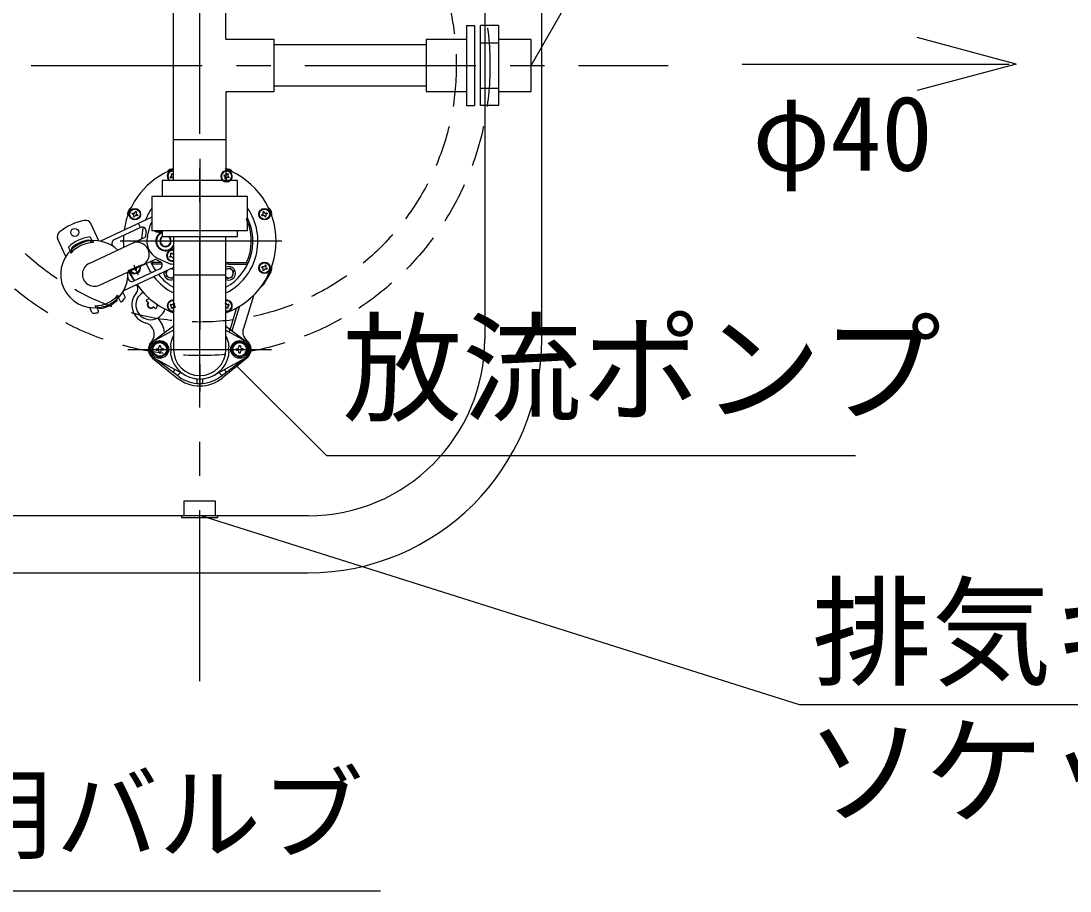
# Model space of a CAD drawing. Units: millimetres, scale not verified. Extents: x -8910 to 8910, y -6308 to 6308.
# Drawn here: x -3201 to -2281, y 74 to 838 of the extents above; entities that cross this region are included whole.
import ezdxf
from ezdxf.enums import TextEntityAlignment as Align

# ---------------------------------------------------------------- set-up
doc = ezdxf.new("R2010")
doc.units = ezdxf.units.MM
doc.header["$LTSCALE"] = 30
doc.linetypes.add('CHAIN1', pattern=[8, 5, -1, 1, -1])
doc.linetypes.add('DASHED1', pattern=[1.8, 1.2, -0.6])
for name, color, linetype, lineweight in [('0-1_空気管', 3, 'Continuous', 25), ('0-3_1-1ﾚｲﾔ', 3, 'Continuous', 25), ('0-5_躯体', 3, 'Continuous', 25), ('0-7_文字', 4, 'Continuous', 25)]:
    doc.layers.add(name, color=color, linetype=linetype, lineweight=lineweight)
doc.styles.add('ＭＳ ゴシック', font='')
doc.styles.get('ＭＳ ゴシック').set_extended_font_data('MS Gothic')

msp = doc.modelspace()

# ---------------------------------------------------------------- linework, layer by layer
at = {"layer": '0-1_空気管', "linetype": 'CHAIN1'}
for p, q in [((-3044.21, 258.44), (-3044.21, 1338.44)), ((-3431.98, 798.44), (-2633.46, 798.44))]:
    msp.add_line(p, q, dxfattribs=at)
at = {"layer": '0-1_空気管'}
for p, q in [((-2753.64, 798.44), (-2565.36, 1126.79)), ((-2794.21, 1038.44), (-2794.21, 558.44)), ((-2744.21, 558.44), (-2744.21, 1038.44)), ((-3067.21, 697.44), (-3067.21, 899.44)), ((-3021.21, 821.44), (-3021.21, 899.44)), ((-2810.15, 833.44), (-2803.15, 833.44)), ((-2803.15, 833.44), (-2803.15, 763.44)), ((-2798.13, 763.44), (-2798.13, 833.44)), ((-2782.15, 833.44), (-2798.13, 833.44)), ((-3021.21, 821.44), (-2979.21, 821.44)), ((-2845.64, 816.44), (-2979.21, 816.44)), ((-2798.13, 818.44), (-2782.15, 818.44)), ((-3021.21, 775.44), (-3021.21, 697.44)), ((-2845.64, 780.44), (-2979.21, 780.44)), ((-2798.13, 778.44), (-2782.15, 778.44)), ((-3067.21, 733.44), (-3021.21, 733.44)), ((-2933.04, 456.3), (-2469.04, 456.3)), ((-2949.21, 403.44), (-3423.21, 403.44)), ((-3423.21, 353.44), (-2949.21, 353.44)), ((-2885.73, 74.32), (-3455.44, 74.32))]:
    msp.add_line(p, q, dxfattribs=at)
at = {"layer": '0-1_空気管', "color": 4}
for p, q in [((-2328.13, 799.76), (-2415.07, 823.06)), ((-2568.41, 799.76), (-2334.37, 799.76)), ((-2328.13, 799.76), (-2415.07, 776.47))]:
    msp.add_line(p, q, dxfattribs=at)
at = {"layer": '0-1_空気管'}
for points in [[(-2810.15, 833.44), (-2810.15, 763.44), (-2803.15, 763.44)], [(-2782.15, 833.44), (-2782.15, 763.44), (-2798.13, 763.44)], [(-2979.21, 821.44), (-2979.21, 775.44), (-3021.21, 775.44)], [(-2810.15, 821.29), (-2845.64, 821.29), (-2845.64, 775.59), (-2810.15, 775.59)], [(-2782.15, 775.59), (-2753.64, 775.59), (-2753.64, 821.29), (-2782.15, 821.29)], [(-3057.8, 403.44), (-3057.8, 416.44), (-3030.8, 416.44), (-3030.8, 403.44)], [(-3060.3, 403.44), (-3060.3, 401.94), (-3028.3, 401.94), (-3028.3, 403.44)]]:
    msp.add_lwpolyline(points, dxfattribs=at)
at = {"layer": '0-1_空気管', "linetype": 'DASHED1'}
for radius in [254.5, 225]:
    msp.add_circle((-3044.21, 798.44), radius, dxfattribs=at)
at = {"layer": '0-1_空気管'}
for radius in [205, 155]:
    msp.add_arc((-2949.21, 558.44), radius, 270, 0, dxfattribs=at)
at = {"layer": '0-3_1-1ﾚｲﾔ', "linetype": 'CHAIN1'}
for p, q in [((-3044.21, 716.44), (-3044.21, 512.42)), ((-2972.21, 644.44), (-3114.13, 644.44)), ((-3094.79, 623.49), (-3107.26, 618.32)), ((-3107.21, 549.44), (-2981.21, 549.44))]:
    msp.add_line(p, q, dxfattribs=at)
at = {"layer": '0-3_1-1ﾚｲﾔ'}
for p, q in [((-3070.15, 700.78), (-3069.48, 701.06)), ((-3070.15, 700.78), (-3069.78, 699.9)), ((-3069.78, 699.9), (-3069.11, 700.17)), ((-3069.11, 703.29), (-3068.22, 703.66)), ((-3069.11, 703.29), (-3068.83, 702.63)), ((-3068.22, 703.66), (-3067.94, 703)), ((-3067.27, 698.86), (-3067.54, 699.52)), ((-3022.71, 702.62), (-3023.08, 701.73)), ((-3023.08, 701.73), (-3022.41, 701.46)), ((-3022.71, 702.62), (-3022.04, 702.35)), ((-3022.04, 699.23), (-3021.76, 699.89)), ((-3021.15, 698.86), (-3020.87, 699.52)), ((-3020.2, 703.66), (-3020.47, 703)), ((-3020.2, 703.66), (-3019.31, 703.29)), ((-3019.31, 703.29), (-3019.59, 702.63)), ((-3018.64, 699.9), (-3019.31, 700.17)), ((-3018.27, 700.78), (-3018.94, 701.06)), ((-3018.64, 699.9), (-3018.27, 700.78)), ((-3067.21, 698.88), (-3067.27, 698.86)), ((-3086.21, 665.33), (-3131.25, 644.32)), ((-3103.43, 668.45), (-3103.06, 669.34)), ((-3103.43, 668.45), (-3102.76, 668.18)), ((-3103.06, 669.34), (-3102.4, 669.06)), ((-3102.39, 665.94), (-3102.11, 666.61)), ((-3102.39, 665.94), (-3101.5, 665.57)), ((-3101.5, 665.57), (-3101.23, 666.24)), ((-3100.55, 670.38), (-3100.83, 669.71)), ((-3099.67, 670.01), (-3100.55, 670.38)), ((-3099.67, 670.01), (-3099.94, 669.34)), ((-3098.99, 666.61), (-3099.66, 666.89)), ((-3098.63, 667.5), (-3099.29, 667.78)), ((-3098.63, 667.5), (-3098.99, 666.61)), ((-3003.07, 663.31), (-3002.2, 664.68)), ((-2989.79, 667.5), (-2989.13, 667.78)), ((-2989.42, 666.61), (-2989.79, 667.5)), ((-2989.42, 666.61), (-2988.76, 666.89)), ((-2987.87, 670.38), (-2988.75, 670.01)), ((-2988.75, 670.01), (-2988.48, 669.34)), ((-2987.87, 670.38), (-2987.59, 669.71)), ((-2986.92, 665.57), (-2987.19, 666.24)), ((-2986.92, 665.57), (-2986.03, 665.94)), ((-2986.03, 665.94), (-2986.3, 666.61)), ((-2985.36, 669.34), (-2986.02, 669.06)), ((-2984.99, 668.45), (-2985.66, 668.18)), ((-2985.36, 669.34), (-2984.99, 668.45)), ((-3132.63, 644.55), (-3139.72, 659.76)), ((-3096.08, 656.31), (-3119.21, 645.53)), ((-3096.17, 656.27), (-3097.86, 659.89)), ((-3090.15, 648.71), (-3087.37, 659.07)), ((-3002.21, 653.44), (-3086.21, 653.44)), ((-3077.21, 653.44), (-3077.21, 648.44)), ((-3161.63, 631.02), (-3168.72, 646.23)), ((-3141.09, 624.84), (-3092.01, 647.73)), ((-3140.21, 647.79), (-3138.79, 644.74)), ((-3138.25, 644.78), (-3137.45, 643.06)), ((-3091.15, 652.53), (-3092.01, 647.73)), ((-3067.21, 648.44), (-3067.21, 549.44)), ((-3021.21, 549.44), (-3021.21, 648.44)), ((-3159.24, 638.91), (-3157.82, 635.87)), ((-3158.19, 635.48), (-3157.39, 633.76)), ((-3132.22, 605.81), (-3083.13, 628.69)), ((-3085.35, 625.58), (-3086.22, 624.2)), ((-3078.05, 625.58), (-3085.35, 625.58)), ((-3078.91, 626.27), (-3083.13, 628.69)), ((-3081.18, 629.49), (-3071.46, 624.95)), ((-3070.61, 631.04), (-3070.33, 630.43)), ((-3069.61, 633.79), (-3069, 634.07)), ((-3067.21, 629.61), (-3067.58, 629.44)), ((-3018.78, 625.58), (-3003.07, 625.58)), ((-3003.07, 625.58), (-3002.2, 624.2)), ((-3067.21, 621.22), (-3110.96, 600.82)), ((-3106.61, 617.57), (-3101.79, 609.51)), ((-3079.17, 620.06), (-3102.3, 609.27)), ((-3100.55, 618.5), (-3100.83, 619.17)), ((-3100.55, 618.5), (-3099.67, 618.87)), ((-3099.67, 618.87), (-3099.94, 619.54)), ((-3098.63, 621.38), (-3099.29, 621.11)), ((-3098.66, 621.45), (-3098.63, 621.38)), ((-3077.29, 624.2), (-3086.22, 624.2)), ((-3074.03, 617.63), (-3073.07, 618.49)), ((-3073.07, 613.11), (-3074.03, 617.63)), ((-3069.24, 620.28), (-3067.21, 619.62)), ((-3018.78, 624.2), (-3002.2, 624.2)), ((-2989.79, 621.38), (-2989.42, 622.27)), ((-2989.79, 621.38), (-2989.13, 621.11)), ((-2989.42, 622.27), (-2988.76, 621.99)), ((-2988.75, 618.87), (-2988.48, 619.54)), ((-2988.75, 618.87), (-2987.87, 618.5)), ((-2981.81, 617.57), (-2988.66, 606.12)), ((-2987.87, 618.5), (-2987.59, 619.17)), ((-2986.92, 623.31), (-2987.19, 622.64)), ((-2986.03, 622.94), (-2986.92, 623.31)), ((-2986.03, 622.94), (-2986.3, 622.27)), ((-2985.36, 619.54), (-2986.02, 619.82)), ((-2984.99, 620.43), (-2985.66, 620.71)), ((-2984.99, 620.43), (-2985.36, 619.54)), ((-3068.68, 611.68), (-3073.07, 613.11)), ((-3067.21, 613), (-3068.68, 611.68)), ((-3021.21, 614.44), (-3067.21, 614.44)), ((-3109.73, 595.44), (-3111.68, 599.62)), ((-3099.67, 605.98), (-3099.15, 605.1)), ((-3115.12, 595.16), (-3115.92, 596.88)), ((-3115.49, 594.77), (-3114.07, 591.73)), ((-3089.24, 590.14), (-3090.69, 591.36)), ((-3069.78, 588.98), (-3070.15, 588.1)), ((-3069.78, 588.98), (-3069.11, 588.71)), ((-3067.27, 590.02), (-3067.54, 589.36)), ((-3067.27, 590.02), (-3066.38, 589.66)), ((-3066.38, 589.66), (-3066.66, 588.99)), ((-3022.04, 589.66), (-3021.15, 590.02)), ((-3021.15, 590.02), (-3020.87, 589.36)), ((-3018.64, 588.98), (-3019.31, 588.71)), ((-3018.27, 588.1), (-3018.64, 588.98)), ((-2996.74, 597.16), (-3005.95, 567.81)), ((-3138.73, 581.92), (-3140.68, 586.1)), ((-3135.06, 585.87), (-3135.86, 587.58)), ((-3134.52, 585.9), (-3133.1, 582.85)), ((-3083.73, 585.52), (-3085.18, 586.74)), ((-3070.15, 588.1), (-3069.48, 587.82)), ((-3069.11, 585.59), (-3068.83, 586.25)), ((-3068.22, 585.22), (-3069.11, 585.59)), ((-3068.22, 585.22), (-3067.94, 585.89)), ((-3065.71, 586.26), (-3066.38, 586.54)), ((-3065.34, 587.15), (-3066.01, 587.42)), ((-3065.71, 586.26), (-3065.34, 587.15)), ((-3020.2, 585.22), (-3020.47, 585.89)), ((-3019.31, 585.59), (-3020.2, 585.22)), ((-3019.31, 585.59), (-3019.59, 586.25)), ((-3018.27, 588.1), (-3018.94, 587.82)), ((-3011.84, 585.78), (-3017.29, 568.42)), ((-3009.28, 587.27), (-3015.81, 566.47)), ((-3067.21, 569.69), (-3084.61, 556.64)), ((-3067.21, 566.4), (-3083.58, 557.31)), ((-3021.21, 569.69), (-3003.81, 556.64)), ((-3021.21, 566.4), (-3004.84, 557.31)), ((-3017.29, 568.42), (-3018.35, 565.05)), ((-3078.59, 552.54), (-3078.59, 551.56)), ((-3008.59, 552.54), (-3008.59, 551.56)), ((-3082.31, 550.06), (-3082.31, 548.82)), ((-3082.31, 550.06), (-3081.33, 550.06)), ((-3082.31, 548.82), (-3081.33, 548.82)), ((-3079.83, 546.34), (-3079.83, 547.32)), ((-3079.83, 546.34), (-3078.59, 546.34)), ((-3078.59, 546.34), (-3078.59, 547.32)), ((-3076.11, 550.06), (-3077.09, 550.06)), ((-3076.11, 548.82), (-3077.09, 548.82)), ((-3076.11, 550.06), (-3076.11, 548.82)), ((-3012.31, 550.06), (-3012.31, 548.82)), ((-3012.31, 550.06), (-3011.33, 550.06)), ((-3012.31, 548.82), (-3011.33, 548.82)), ((-3009.83, 546.34), (-3009.83, 547.32)), ((-3009.83, 546.34), (-3008.59, 546.34)), ((-3008.59, 546.34), (-3008.59, 547.32)), ((-3006.11, 550.06), (-3007.09, 550.06)), ((-3006.11, 548.82), (-3007.09, 548.82)), ((-3006.11, 550.06), (-3006.11, 548.82)), ((-3085.5, 541.66), (-3064.32, 524.55)), ((-3062.21, 525.44), (-3084.61, 542.24)), ((-3056.84, 526.71), (-3083.58, 541.57)), ((-3031.58, 526.71), (-3004.84, 541.57)), ((-3026.21, 525.44), (-3003.81, 542.24)), ((-3002.92, 541.66), (-3024.1, 524.55)), ((-3066.54, 530.65), (-3066.84, 530.34)), ((-3061.59, 528.52), (-3063, 527.11)), ((-3026.83, 528.52), (-3025.41, 527.11)), ((-3021.88, 530.65), (-3021.58, 530.34)), ((-3046.71, 522.67), (-3046.71, 520.48)), ((-3041.71, 522.67), (-3041.71, 520.48))]:
    msp.add_line(p, q, dxfattribs=at)
for points in [[(-3021.15, 698.86), (-3021.21, 698.88), (-3022.04, 699.23)], [(-3011.21, 683.44), (-3011.21, 697.44), (-3077.21, 697.44), (-3077.21, 683.44)], [(-3002.21, 653.44), (-3002.21, 683.44), (-3086.21, 683.44), (-3086.21, 653.44)], [(-3077.21, 648.44), (-3011.21, 648.44), (-3011.21, 653.44)], [(-3021.21, 613), (-3019.74, 611.68), (-3015.35, 613.11), (-3014.39, 617.63), (-3017.82, 620.72), (-3021.21, 619.62)], [(-3078.59, 552.54), (-3079.83, 552.54), (-3079.83, 551.56)], [(-3008.59, 552.54), (-3009.83, 552.54), (-3009.83, 551.56)]]:
    msp.add_lwpolyline(points, dxfattribs=at)
for points in [[(-3079.21, 556.95), (-3072.71, 553.19), (-3072.71, 545.69), (-3079.21, 541.94), (-3085.71, 545.69), (-3085.71, 553.19)], [(-3009.21, 556.95), (-3002.71, 553.19), (-3002.71, 545.69), (-3009.21, 541.94), (-3015.71, 545.69), (-3015.71, 553.19)]]:
    msp.add_lwpolyline(points, close=True, dxfattribs=at)
for centre, radius in [((-3101.03, 667.98), 5), ((-3101.03, 667.98), 4.5), ((-2987.39, 667.98), 5), ((-2987.39, 667.98), 4.5), ((-3153.77, 652.03), 3.5), ((-2987.39, 620.91), 5), ((-2987.39, 620.91), 4.5), ((-3079.21, 549.44), 7.75), ((-3079.21, 549.44), 6.5), ((-3079.21, 549.44), 6), ((-3009.21, 549.44), 7.75), ((-3009.21, 549.44), 6.5), ((-3009.21, 549.44), 6)]:
    msp.add_circle(centre, radius, dxfattribs=at)
for centre, radius, start, end in [((-3044.21, 644.44), 67, 110.077, 171.808), ((-3067.74, 701.26), 6.5, 85.278, 146.284), ((-3067.74, 701.26), 5, 83.85699, 229.78499), ((-3067.74, 701.26), 4.5, 83.172, 238.047), ((-3069.94, 702.17), 1.2, 292.5, 22.5), ((-3068.65, 699.06), 1.2, 22.5, 112.5), ((-3066.84, 703.45), 1.2, 202.5, 251.83199), ((-3020.67, 701.26), 5, 96.142, 229.78499), ((-3020.67, 701.26), 4.5, 96.82799, 238.047), ((-3022.87, 700.35), 1.2, 337.5, 67.5), ((-3021.58, 703.45), 1.2, 247.5, 288.17099), ((-3020.67, 701.26), 6.5, 94.72099, 101.284), ((-3044.21, 644.44), 67, 290.077, 69.92299), ((-3020.67, 701.26), 4.5, 301.95299, 96.82799), ((-3021.58, 703.45), 1.2, 288.17099, 337.5), ((-3020.67, 701.26), 6.5, 33.71599, 94.72099), ((-3020.67, 701.26), 5, 310.215, 96.142), ((-3019.77, 699.06), 1.2, 67.5, 157.5), ((-3018.48, 702.17), 1.2, 157.5, 247.5), ((-3020.67, 701.26), 5, 229.78499, 310.215), ((-3020.67, 701.26), 4.5, 238.047, 301.95299), ((-3101.03, 667.98), 6.5, 123.71599, 191.284), ((-3044.21, 644.44), 51, 145.43999, 159.01299), ((-3044.21, 644.44), 51, 296.80699, 34.56), ((-2987.39, 667.98), 6.5, 348.71599, 56.284), ((-3136.65, 615.32), 48, 100.17799, 129.82199), ((-3144.25, 657.65), 5, 25, 100.17799), ((-3103.22, 667.07), 1.2, 337.5, 67.5), ((-3101.94, 670.17), 1.2, 247.5, 337.5), ((-3100.12, 665.78), 1.2, 67.5, 157.5), ((-3098.83, 668.88), 1.2, 157.5, 247.5), ((-3044.21, 644.44), 46.63, 299.55199, 25.758), ((-3044.21, 644.44), 45.26, 21.87498, 24.63397), ((-2989.59, 668.88), 1.2, 292.5, 22.5), ((-2988.3, 665.78), 1.2, 22.5, 112.5), ((-2986.48, 670.17), 1.2, 202.5, 292.5), ((-2985.2, 667.07), 1.2, 112.5, 202.5), ((-3094.6, 653.14), 3.5, 349.86299, 115), ((-3044.21, 644.44), 51, 166.27998, 177.96797), ((-3080.13, 657.13), 7.5, 144.20399, 164.995), ((-3080.13, 657.13), 5, 227.52499, 305.685), ((-3080.13, 657.13), 4.5, 235.03799, 304.96199), ((-3044.21, 644.44), 45.26, 335.366, 21.875), ((-3164.19, 648.35), 5, 129.82199, 205), ((-3136.65, 615.32), 33, 97.07999, 132.92), ((-3136.65, 615.32), 29.5, 97.16899, 132.83099), ((-3136.65, 615.32), 30.5, 99.79399, 130.20599), ((-3144.3, 638.82), 7, 36.59698, 69.41499), ((-3140.66, 647.57), 0.5, 25, 97.07999), ((-3136.65, 615.32), 29.5, 45.851, 97.16899), ((-3117.73, 642.35), 3.5, 115, 235), ((-3044.21, 644.44), 67, 175.80798, 184.75998), ((-3074.21, 644.44), 16.5, 164.995, 245.00499), ((-3074.21, 644.44), 8.5, 110.66699, 249.33299), ((-3074.21, 644.44), 8, 112.02399, 247.976), ((-3074.21, 644.44), 5, 126.862, 53.13799), ((-3074.21, 644.44), 4.6, 119.58099, 60.41899), ((-3074.21, 644.44), 8, 28.95499, 30.004), ((-3136.65, 615.32), 29.5, 132.83099, 277.16899), ((-3158.79, 639.12), 0.5, 132.92, 205), ((-3136.65, 615.32), 27.75, 91.64699, 138.353), ((-3149.74, 636.29), 7, 160.58499, 193.403), ((-3099.04, 632.86), 10.5, 295, 115), ((-3074.21, 644.44), 8, 247.97598, 331.045), ((-3074.21, 644.44), 8.5, 249.33299, 325.43999), ((-3068.29, 631.75), 5, 77.487, 282.51299), ((-3068.29, 631.75), 4.5, 76.06999, 283.92999), ((-3044.21, 644.44), 46.63, 202.32199, 214.03299), ((-3044.21, 644.44), 45.26, 202.241, 204.63399), ((-3080.65, 623.23), 3.5, 295, 60.13699), ((-3071.48, 632.91), 2.06, 295, 25), ((-3069.45, 628.56), 2.06, 25, 115), ((-3067.13, 634.94), 2.06, 205, 267.84799), ((-3018.78, 616.2), 9.37, 90, 105.004), ((-3136.65, 615.32), 10.5, 115, 295), ((-3136.65, 615.32), 29.5, 312.83099, 4.14899), ((-3101.03, 620.91), 6.5, 209.44699, 210.88399), ((-3044.21, 644.44), 67, 203.13699, 211.27399), ((-3101.03, 620.91), 5, 210.786, 19.21399), ((-3101.03, 620.91), 4.5, 211.431, 18.56898), ((-3101.94, 618.71), 1.2, 22.5, 91.573), ((-3098.83, 620), 1.2, 112.5, 202.5), ((-3044.21, 644.44), 51, 202.55199, 213.254), ((-3069.64, 616.2), 5.95, 168.65399, 294.073), ((-3069.64, 616.2), 4, 143.16599, 307.35399), ((-3068.29, 631.75), 7.5, 245.00499, 278.30499), ((-3069.64, 616.2), 4, 52.646, 86.834), ((-3018.78, 616.2), 8, 90, 107.65999), ((-3018.78, 616.2), 5.95, 245.92799, 114.07199), ((-3018.78, 616.2), 4, 232.646, 127.353), ((-2989.59, 620), 1.2, 337.5, 67.5), ((-2988.3, 623.1), 1.2, 247.5, 337.5), ((-2986.48, 618.71), 1.2, 67.5, 157.5), ((-2985.2, 621.81), 1.2, 157.5, 247.5), ((-2987.39, 620.91), 6.5, 329.116, 11.284), ((-3103.78, 612.45), 3.5, 174.99998, 294.99998), ((-3044.21, 644.44), 51, 217.94099, 243.19299), ((-3044.21, 644.44), 46.63, 219.17699, 240.448), ((-3087.21, 588.44), 16.5, 139.02699, 255.02599), ((-3087.21, 588.44), 13, 121.24199, 343.71999), ((-3103.44, 602.54), 5, 319.02699, 30.88399), ((-3044.21, 644.44), 67, 214.728, 249.92299), ((-2994.24, 609.45), 6.5, 301.23299, 329.116), ((-3136.65, 615.32), 27.75, 271.64699, 318.353), ((-3136.65, 615.32), 29.5, 277.16899, 312.83099), ((-3136.65, 615.32), 30.5, 279.79399, 310.20599), ((-3123.57, 594.36), 7, 340.58499, 13.403), ((-3113.16, 592.15), 1, 205, 315.39499), ((-3136.65, 615.32), 34, 315.39499, 322.036), ((-3110.64, 595.02), 1, 322.036, 25), ((-3090.05, 592.13), 1, 127.58099, 230), ((-3087.21, 588.44), 5.65, 101.05099, 127.58099), ((-3087.21, 588.44), 3, 140, 278.89999), ((-3087.21, 588.44), 2.65, 140, 320), ((-3087.21, 588.44), 5.65, 332.41899, 3.90999), ((-3067.74, 587.62), 5, 83.85699, 276.14299), ((-3067.74, 587.62), 4.5, 83.172, 276.82799), ((-3068.65, 589.82), 1.2, 247.5, 337.5), ((-3065.55, 588.53), 1.2, 157.5, 247.5), ((-3020.67, 587.62), 5, 263.85699, 96.142), ((-3020.67, 587.62), 4.5, 263.172, 96.82799), ((-3019.77, 589.82), 1.2, 202.5, 292.5), ((-3137.83, 582.34), 1, 205, 267.96399), ((-3136.65, 615.32), 34, 267.96399, 274.605), ((-3129, 591.82), 7, 216.59698, 249.41499), ((-3134, 582.43), 1, 274.605, 25), ((-3087.21, 588.44), 3, 286.23399, 320), ((-3083.09, 586.29), 1, 230, 332.41899), ((-3069.94, 586.71), 1.2, 337.5, 67.5), ((-3066.84, 585.43), 1.2, 108.16899, 157.5), ((-3066.84, 585.43), 1.2, 67.5, 108.16899), ((-3021.58, 585.43), 1.2, 71.83099, 112.5), ((-3021.58, 585.43), 1.2, 22.5, 71.83099), ((-3020.21, 581.14), 1, 156.12399, 180), ((-3018.48, 586.71), 1.2, 112.5, 202.5), ((-3094.06, 562.84), 10, 317.933, 75.02599), ((-3081.44, 575.68), 1, 45.517, 114.31799), ((-3094.06, 562.84), 19, 4.532, 45.517), ((-3076.11, 564.26), 1, 306.87, 4.532), ((-3044.21, 549.44), 26, 152.20399, 168.59999), ((-3020.21, 570.19), 1, 180, 233.12999), ((-3044.21, 549.44), 26, 11.39999, 27.79599), ((-3018.25, 568.72), 1, 233.12999, 342.575), ((-3014.85, 566.17), 1, 162.575, 233.12999), ((-2996.41, 564.81), 10, 162.575, 230.22099), ((-3079.21, 549.44), 10, 137.933, 231.05499), ((-3079.21, 549.44), 9, 119.05898, 240.94099), ((-3064.8, 553.59), 5, 168.59998, 196.06398), ((-3079.21, 549.44), 10, 343.93599, 16.064), ((-3009.21, 549.44), 10, 163.93599, 196.064), ((-3023.62, 553.59), 5, 343.93599, 11.39999), ((-3009.21, 549.44), 9, 299.05899, 60.94099), ((-3009.21, 549.44), 10, 308.94499, 51.05499), ((-3081.33, 551.56), 1.5, 270, 0), ((-3081.33, 547.32), 1.5, 0, 90), ((-3077.09, 551.56), 1.5, 180, 270), ((-3077.09, 547.32), 1.5, 90, 180), ((-3064.8, 545.29), 5, 163.93599, 191.39999), ((-3044.21, 549.44), 26, 191.39999, 348.59999), ((-3044.21, 549.44), 23, 180, 0), ((-3023.62, 545.29), 5, 348.59999, 16.064), ((-3011.33, 551.56), 1.5, 270, 0), ((-3011.33, 547.32), 1.5, 0, 90), ((-3007.09, 551.56), 1.5, 180, 270), ((-3007.09, 547.32), 1.5, 90, 180), ((-3066.14, 529.64), 1, 135, 233.12999), ((-3067.25, 531.35), 1, 315, 60.94099), ((-3044.21, 549.44), 32, 231.05498, 308.94499), ((-3063.71, 527.82), 1, 233.12999, 315), ((-3044.21, 549.44), 30, 233.12999, 306.87), ((-3060.88, 527.82), 1, 60.94099, 135), ((-3027.54, 527.82), 1, 45, 119.05899), ((-3024.71, 527.82), 1, 225, 306.87), ((-3021.17, 531.35), 1, 119.05898, 225), ((-3022.28, 529.64), 1, 306.87, 45), ((-3047.71, 522.67), 1, 0, 82.55199), ((-3045.71, 520.48), 1, 180, 267.03499), ((-3042.71, 520.48), 1, 272.965, 0), ((-3040.71, 522.67), 1, 97.448, 180)]:
    msp.add_arc(centre, radius, start, end, dxfattribs=at)
at = {"layer": '0-3_1-1ﾚｲﾔ', "linetype": 'CHAIN1'}
msp.add_arc((-3044.21, 644.44), 61.5, 199.877, 208.78899, dxfattribs=at)
at = {"layer": '0-5_躯体'}
for p, q in [((-3043.21, 403.62), (-2518.47, 237.99)), ((-2518.47, 237.99), (-1609.24, 237.99))]:
    msp.add_line(p, q, dxfattribs=at)
at = {"layer": '0-7_文字', "color": 3}
msp.add_line((-3011.27, 534.53), (-2933.04, 456.3), dxfattribs=at)

# ---------------------------------------------------------------- texts
at = {"layer": '0-1_空気管', "color": 4, "style": 'ＭＳ ゴシック'}
for s, p in [('φ40', (-2559.53, 686.27)), ('循環用バルブ', (-3440.44, 89.32))]:
    msp.add_text(s, height=65.98, dxfattribs=at).set_placement(p, align=Align.BOTTOM_LEFT)
at = {"layer": '0-5_躯体', "color": 4, "style": 'ＭＳ ゴシック'}
for s, p in [('排気キャップ', (-2507.22, 239.66)), ('\u3000ソケットキャップφ40', (-2618.71, 118.02))]:
    msp.add_text(s, height=76.98, dxfattribs=at).set_placement(p, align=Align.BOTTOM_LEFT)
at = {"layer": '0-7_文字', "style": 'ＭＳ ゴシック'}
msp.add_text('放流ポンプ', height=76.98, dxfattribs=at).set_placement((-2919.03, 471.3), align=Align.BOTTOM_LEFT)

doc.saveas('drawing.dxf')
